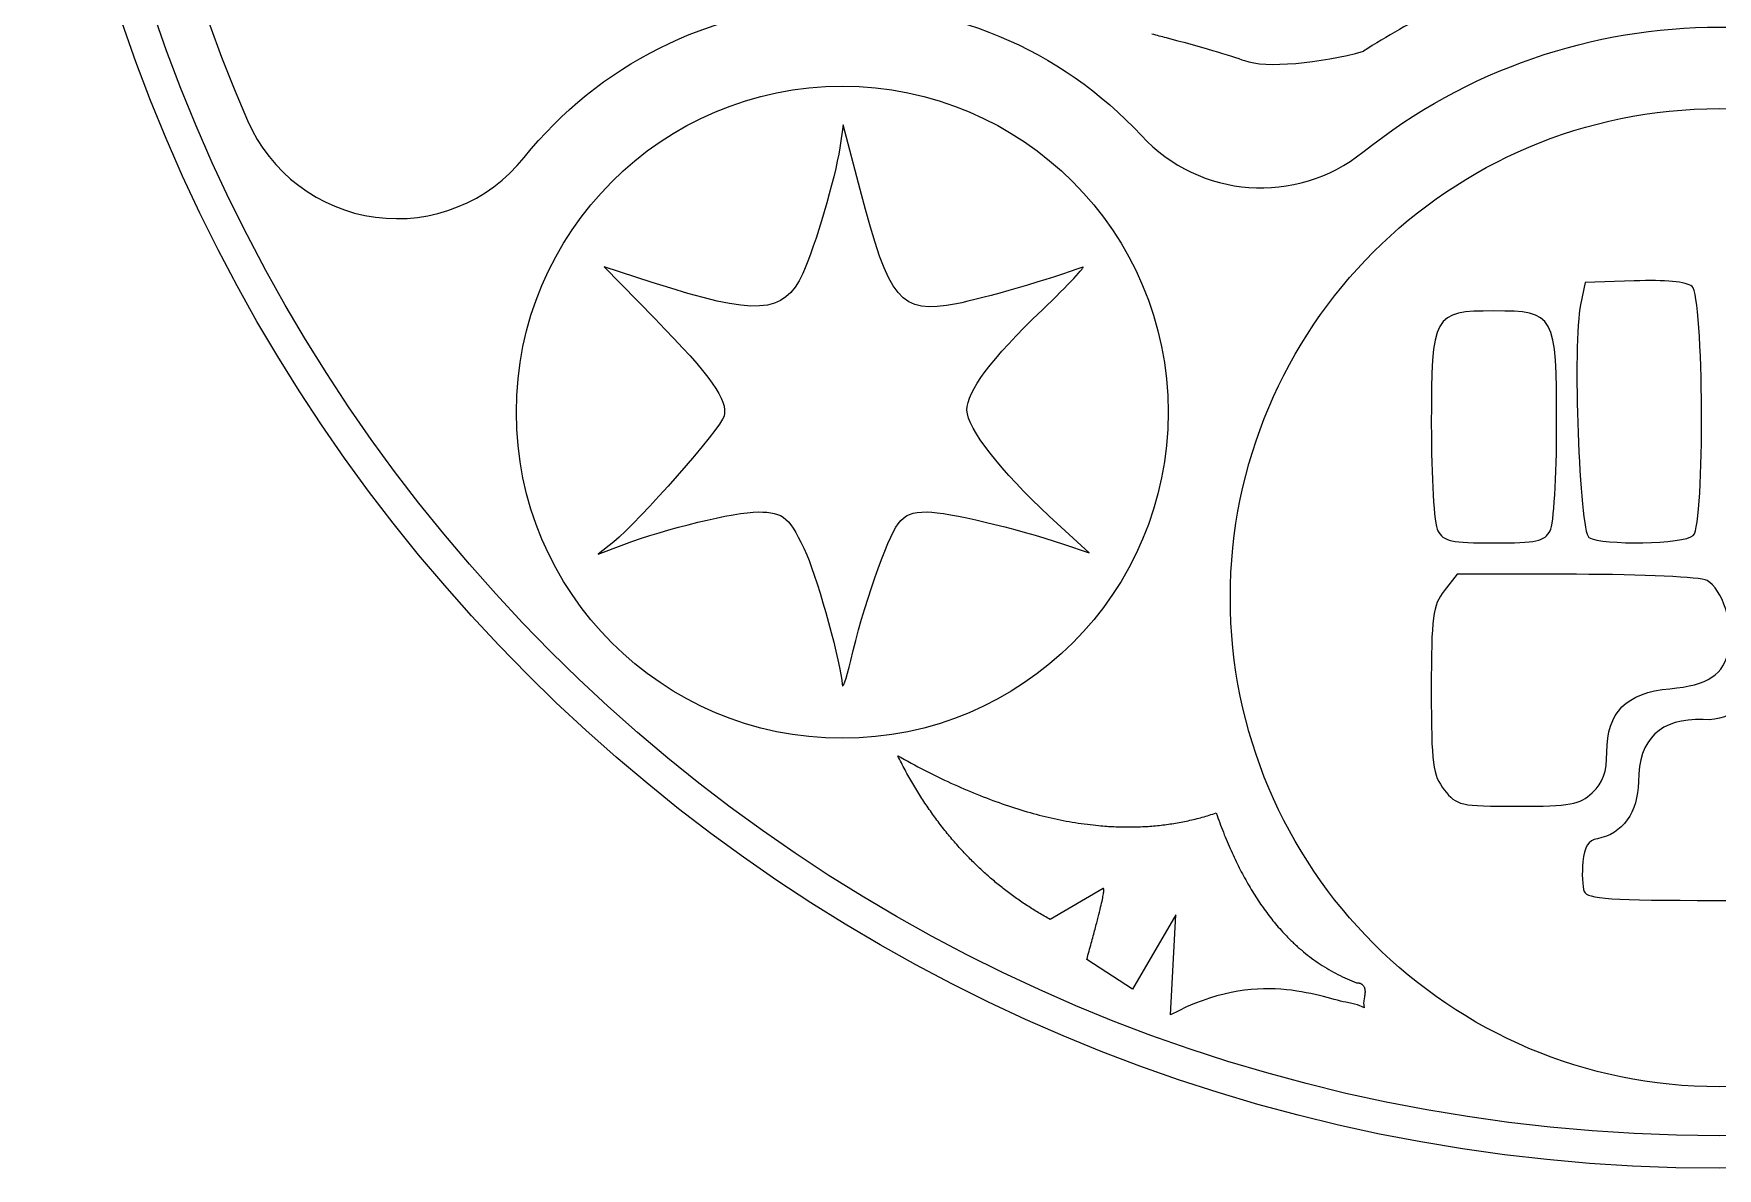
# Model space of a CAD drawing. Header units: millimetres. Extents: x -20.7 to 20.7, y -20.7 to 20.7.
# Drawn here: x -20.68 to -0.02, y -20.68 to -6.77 of the extents above; entities that cross this region are included whole.
import ezdxf

# ---------------------------------------------------------------- set-up
doc = ezdxf.new("R2010")
doc.units = ezdxf.units.MM
doc.layers.get('0').update_dxf_attribs({"linetype": 'CONTINUOUS'})

msp = doc.modelspace()

# ---------------------------------------------------------------- linework, layer by layer
for p, q in [((-10.751, -7.882), (-10.793, -8.164)), ((-10.751, -7.882), (-10.793, -8.164)), ((-10.751, -7.882), (-10.793, -8.164)), ((-10.543, -8.678), (-10.751, -7.882)), ((-10.543, -8.678), (-10.751, -7.882)), ((-10.543, -8.678), (-10.751, -7.882)), ((-13.686, -9.624), (-13.063, -10.261)), ((-13.095, -9.816), (-13.686, -9.624)), ((-13.686, -9.624), (-13.063, -10.261)), ((-13.095, -9.816), (-13.686, -9.624)), ((-13.686, -9.624), (-13.063, -10.261)), ((-13.095, -9.816), (-13.686, -9.624)), ((-1.644, -9.82), (-1.702, -10.09)), ((-1.644, -9.82), (-1.702, -10.09)), ((-1.644, -9.82), (-1.702, -10.09)), ((-1.043, -9.798), (-1.644, -9.82)), ((-1.043, -9.798), (-1.644, -9.82)), ((-1.043, -9.798), (-1.644, -9.82)), ((-7.733, -13.135), (-8.222, -12.684)), ((-7.733, -13.135), (-8.222, -12.684)), ((-7.733, -13.135), (-8.222, -12.684)), ((-13.566, -12.998), (-13.756, -13.15)), ((-13.566, -12.998), (-13.756, -13.15)), ((-13.566, -12.998), (-13.756, -13.15)), ((-13.756, -13.15), (-13.443, -13.032)), ((-13.756, -13.15), (-13.443, -13.032)), ((-13.756, -13.15), (-13.443, -13.032)), ((-8.049, -13.028), (-7.733, -13.135)), ((-8.049, -13.028), (-7.733, -13.135)), ((-8.049, -13.028), (-7.733, -13.135)), ((-3.215, -13.398), (-3.375, -13.6)), ((-3.215, -13.398), (-3.375, -13.6)), ((-3.215, -13.398), (-3.375, -13.6)), ((-1.754, -13.398), (-3.215, -13.398)), ((-1.754, -13.398), (-3.215, -13.398)), ((-1.754, -13.398), (-3.215, -13.398)), ((-7.561, -17.254), (-8.213, -17.631)), ((-6.671, -17.577), (-7.201, -18.486)), ((-6.734, -18.802), (-6.671, -17.577)), ((-7.201, -18.486), (-7.762, -18.123))]:
    msp.add_line(p, q)
msp.add_lwpolyline([(-7.091, -8.016, 0.393426), (-4.373, -8.219, -0.35083), (4.373, -8.219, 0.393426), (7.091, -8.016, -0.458612), (14.665, -8.285, 0.565024), (18.061, -7.83, 1.523453), (-18.061, -7.83, 0.565024), (-14.665, -8.285, -0.458612)], format="xyb", close=True)
for centre, radius in [((0, 0), 20.685), ((0, 0), 20.685), ((0, 0), 20.285), ((-10.762, -11.41), 4), ((0, -13.685), 6)]:
    msp.add_circle(centre, radius)
msp.add_arc((0, -13.685), 8, 115.6895, 123.0842)
msp.add_arc((0, -13.685), 8, 115.6895, 123.0842)
msp.add_arc((0, -13.685), 8, 115.6895, 123.0842)
msp.add_arc((0, -13.685), 8, 115.6895, 123.0842)
msp.add_arc((0, -13.685), 8, 115.6895, 123.0842)
msp.add_arc((0, -13.685), 8, 115.6895, 123.0842)
for points, degree in [([(-6.964, -6.766), (-6.906, -6.782), (-6.847, -6.798), (-6.789, -6.813)], 3), ([(-6.964, -6.766), (-6.906, -6.782), (-6.847, -6.798), (-6.789, -6.813)], 3), ([(-6.964, -6.766), (-6.906, -6.782), (-6.847, -6.798), (-6.789, -6.813)], 3), ([(-6.964, -6.766), (-6.906, -6.782), (-6.847, -6.798), (-6.789, -6.813)], 3), ([(-6.964, -6.766), (-6.906, -6.782), (-6.847, -6.798), (-6.789, -6.813)], 3), ([(-6.964, -6.766), (-6.906, -6.782), (-6.847, -6.798), (-6.789, -6.813)], 3), ([(-6.789, -6.813), (-6.407, -6.912), (-5.974, -7.039), (-5.827, -7.096)], 3), ([(-6.789, -6.813), (-6.407, -6.912), (-5.974, -7.039), (-5.827, -7.096)], 3), ([(-6.789, -6.813), (-6.407, -6.912), (-5.974, -7.039), (-5.827, -7.096)], 3), ([(-6.789, -6.813), (-6.407, -6.912), (-5.974, -7.039), (-5.827, -7.096)], 3), ([(-6.789, -6.813), (-6.407, -6.912), (-5.974, -7.039), (-5.827, -7.096)], 3), ([(-6.789, -6.813), (-6.407, -6.912), (-5.974, -7.039), (-5.827, -7.096)], 3), ([(-5.827, -7.096), (-5.577, -7.193), (-4.886, -7.127), (-4.367, -6.982)], 3), ([(-5.827, -7.096), (-5.577, -7.193), (-4.886, -7.127), (-4.367, -6.982)], 3), ([(-5.827, -7.096), (-5.577, -7.193), (-4.886, -7.127), (-4.367, -6.982)], 3), ([(-5.827, -7.096), (-5.577, -7.193), (-4.886, -7.127), (-4.367, -6.982)], 3), ([(-5.827, -7.096), (-5.577, -7.193), (-4.886, -7.127), (-4.367, -6.982)], 3), ([(-5.827, -7.096), (-5.577, -7.193), (-4.886, -7.127), (-4.367, -6.982)], 3), ([(-10.793, -8.164), (-10.852, -8.553), (-11.09, -9.36), (-11.248, -9.707)], 3), ([(-10.793, -8.164), (-10.852, -8.553), (-11.09, -9.36), (-11.248, -9.707)], 3), ([(-10.793, -8.164), (-10.852, -8.553), (-11.09, -9.36), (-11.248, -9.707)], 3), ([(-9.361, -10.079), (-10.055, -10.206), (-10.185, -10.052), (-10.543, -8.678)], 3), ([(-9.361, -10.079), (-10.055, -10.206), (-10.185, -10.052), (-10.543, -8.678)], 3), ([(-9.361, -10.079), (-10.055, -10.206), (-10.185, -10.052), (-10.543, -8.678)], 3), ([(-11.248, -9.707), (-11.477, -10.211), (-11.815, -10.231), (-13.095, -9.816)], 3), ([(-11.248, -9.707), (-11.477, -10.211), (-11.815, -10.231), (-13.095, -9.816)], 3), ([(-11.248, -9.707), (-11.477, -10.211), (-11.815, -10.231), (-13.095, -9.816)], 3), ([(-7.811, -9.628), (-8.164, -9.763), (-9.054, -10.022), (-9.361, -10.079)], 3), ([(-7.811, -9.628), (-8.164, -9.763), (-9.054, -10.022), (-9.361, -10.079)], 3), ([(-7.811, -9.628), (-8.164, -9.763), (-9.054, -10.022), (-9.361, -10.079)], 3), ([(-8.307, -10.152), (-7.988, -9.846), (-7.765, -9.61), (-7.811, -9.628)], 3), ([(-8.307, -10.152), (-7.988, -9.846), (-7.765, -9.61), (-7.811, -9.628)], 3), ([(-8.307, -10.152), (-7.988, -9.846), (-7.765, -9.61), (-7.811, -9.628)], 3), ([(-0.334, -9.865), (-0.402, -9.809), (-0.667, -9.784), (-1.043, -9.798)], 3), ([(-0.334, -9.865), (-0.402, -9.809), (-0.667, -9.784), (-1.043, -9.798)], 3), ([(-0.334, -9.865), (-0.402, -9.809), (-0.667, -9.784), (-1.043, -9.798)], 3), ([(-0.319, -12.921), (-0.175, -12.777), (-0.19, -9.985), (-0.334, -9.865)], 3), ([(-0.319, -12.921), (-0.175, -12.777), (-0.19, -9.985), (-0.334, -9.865)], 3), ([(-0.319, -12.921), (-0.175, -12.777), (-0.19, -9.985), (-0.334, -9.865)], 3), ([(-1.702, -10.09), (-1.803, -10.552), (-1.719, -12.869), (-1.599, -12.945)], 3), ([(-1.702, -10.09), (-1.803, -10.552), (-1.719, -12.869), (-1.599, -12.945)], 3), ([(-1.702, -10.09), (-1.803, -10.552), (-1.719, -12.869), (-1.599, -12.945)], 3), ([(-13.063, -10.261), (-12.369, -10.97), (-12.163, -11.26), (-12.213, -11.458)], 3), ([(-13.063, -10.261), (-12.369, -10.97), (-12.163, -11.26), (-12.213, -11.458)], 3), ([(-13.063, -10.261), (-12.369, -10.97), (-12.163, -11.26), (-12.213, -11.458)], 3), ([(-9.232, -11.386), (-9.232, -11.148), (-8.944, -10.764), (-8.307, -10.152)], 3), ([(-9.232, -11.386), (-9.232, -11.148), (-8.944, -10.764), (-8.307, -10.152)], 3), ([(-9.232, -11.386), (-9.232, -11.148), (-8.944, -10.764), (-8.307, -10.152)], 3), ([(-2.765, -10.167), (-3.512, -10.167), (-3.534, -10.207), (-3.534, -11.561)], 3), ([(-2.765, -10.167), (-3.512, -10.167), (-3.534, -10.207), (-3.534, -11.561)], 3), ([(-2.765, -10.167), (-3.512, -10.167), (-3.534, -10.207), (-3.534, -11.561)], 3), ([(-1.996, -11.561), (-1.996, -10.207), (-2.018, -10.167), (-2.765, -10.167)], 3), ([(-1.996, -11.561), (-1.996, -10.207), (-2.018, -10.167), (-2.765, -10.167)], 3), ([(-1.996, -11.561), (-1.996, -10.207), (-2.018, -10.167), (-2.765, -10.167)], 3), ([(-12.213, -11.458), (-12.248, -11.601), (-13.261, -12.753), (-13.566, -12.998)], 3), ([(-12.213, -11.458), (-12.248, -11.601), (-13.261, -12.753), (-13.566, -12.998)], 3), ([(-12.213, -11.458), (-12.248, -11.601), (-13.261, -12.753), (-13.566, -12.998)], 3), ([(-8.222, -12.684), (-8.815, -12.138), (-9.232, -11.602), (-9.232, -11.386)], 3), ([(-8.222, -12.684), (-8.815, -12.138), (-9.232, -11.602), (-9.232, -11.386)], 3), ([(-8.222, -12.684), (-8.815, -12.138), (-9.232, -11.602), (-9.232, -11.386)], 3), ([(-3.534, -11.561), (-3.534, -12.21), (-3.499, -12.781), (-3.455, -12.864)], 3), ([(-3.534, -11.561), (-3.534, -12.21), (-3.499, -12.781), (-3.455, -12.864)], 3), ([(-3.534, -11.561), (-3.534, -12.21), (-3.499, -12.781), (-3.455, -12.864)], 3), ([(-2.075, -12.864), (-2.031, -12.781), (-1.996, -12.21), (-1.996, -11.561)], 3), ([(-2.075, -12.864), (-2.031, -12.781), (-1.996, -12.21), (-1.996, -11.561)], 3), ([(-2.075, -12.864), (-2.031, -12.781), (-1.996, -12.21), (-1.996, -11.561)], 3), ([(-13.443, -13.032), (-12.929, -12.838), (-12.084, -12.633), (-11.796, -12.633)], 3), ([(-13.443, -13.032), (-12.929, -12.838), (-12.084, -12.633), (-11.796, -12.633)], 3), ([(-13.443, -13.032), (-12.929, -12.838), (-12.084, -12.633), (-11.796, -12.633)], 3), ([(-11.796, -12.633), (-11.477, -12.633), (-11.403, -12.699), (-11.199, -13.16)], 3), ([(-11.796, -12.633), (-11.477, -12.633), (-11.403, -12.699), (-11.199, -13.16)], 3), ([(-11.796, -12.633), (-11.477, -12.633), (-11.403, -12.699), (-11.199, -13.16)], 3), ([(-10.659, -14.455), (-10.513, -13.822), (-10.208, -12.944), (-10.078, -12.779)], 3), ([(-10.659, -14.455), (-10.513, -13.822), (-10.208, -12.944), (-10.078, -12.779)], 3), ([(-10.659, -14.455), (-10.513, -13.822), (-10.208, -12.944), (-10.078, -12.779)], 3), ([(-10.078, -12.779), (-9.987, -12.663), (-9.914, -12.633), (-9.718, -12.633)], 3), ([(-10.078, -12.779), (-9.987, -12.663), (-9.914, -12.633), (-9.718, -12.633)], 3), ([(-10.078, -12.779), (-9.987, -12.663), (-9.914, -12.633), (-9.718, -12.633)], 3), ([(-9.718, -12.633), (-9.469, -12.633), (-8.629, -12.832), (-8.049, -13.028)], 3), ([(-9.718, -12.633), (-9.469, -12.633), (-8.629, -12.832), (-8.049, -13.028)], 3), ([(-9.718, -12.633), (-9.469, -12.633), (-8.629, -12.832), (-8.049, -13.028)], 3), ([(-3.455, -12.864), (-3.386, -12.992), (-3.289, -13.013), (-2.765, -13.013)], 3), ([(-3.455, -12.864), (-3.386, -12.992), (-3.289, -13.013), (-2.765, -13.013)], 3), ([(-3.455, -12.864), (-3.386, -12.992), (-3.289, -13.013), (-2.765, -13.013)], 3), ([(-2.765, -13.013), (-2.241, -13.013), (-2.144, -12.992), (-2.075, -12.864)], 3), ([(-2.765, -13.013), (-2.241, -13.013), (-2.144, -12.992), (-2.075, -12.864)], 3), ([(-2.765, -13.013), (-2.241, -13.013), (-2.144, -12.992), (-2.075, -12.864)], 3), ([(-1.599, -12.945), (-1.44, -13.046), (-0.425, -13.027), (-0.319, -12.921)], 3), ([(-1.599, -12.945), (-1.44, -13.046), (-0.425, -13.027), (-0.319, -12.921)], 3), ([(-1.599, -12.945), (-1.44, -13.046), (-0.425, -13.027), (-0.319, -12.921)], 3), ([(-11.199, -13.16), (-11.053, -13.492), (-10.773, -14.512), (-10.764, -14.749)], 3), ([(-11.199, -13.16), (-11.053, -13.492), (-10.773, -14.512), (-10.764, -14.749)], 3), ([(-11.199, -13.16), (-11.053, -13.492), (-10.773, -14.512), (-10.764, -14.749)], 3), ([(-0.15, -13.474), (-0.23, -13.431), (-0.935, -13.398), (-1.754, -13.398)], 3), ([(-0.15, -13.474), (-0.23, -13.431), (-0.935, -13.398), (-1.754, -13.398)], 3), ([(-0.15, -13.474), (-0.23, -13.431), (-0.935, -13.398), (-1.754, -13.398)], 3), ([(-3.375, -13.6), (-3.518, -13.782), (-3.534, -13.908), (-3.534, -14.821)], 3), ([(-3.375, -13.6), (-3.518, -13.782), (-3.534, -13.908), (-3.534, -14.821)], 3), ([(-3.375, -13.6), (-3.518, -13.782), (-3.534, -13.908), (-3.534, -14.821)], 3), ([(0.122, -14.313), (0.184, -14.03), (0.035, -13.573), (-0.15, -13.474)], 3), ([(0.122, -14.313), (0.184, -14.03), (0.035, -13.573), (-0.15, -13.474)], 3), ([(0.122, -14.313), (0.184, -14.03), (0.035, -13.573), (-0.15, -13.474)], 3), ([(-10.764, -14.749), (-10.761, -14.822), (-10.714, -14.689), (-10.659, -14.455)], 3), ([(-10.764, -14.749), (-10.761, -14.822), (-10.714, -14.689), (-10.659, -14.455)], 3), ([(-10.764, -14.749), (-10.761, -14.822), (-10.714, -14.689), (-10.659, -14.455)], 3), ([(-0.606, -14.801), (-0.133, -14.758), (0.051, -14.635), (0.122, -14.313)], 3), ([(-0.606, -14.801), (-0.133, -14.758), (0.051, -14.635), (0.122, -14.313)], 3), ([(-0.606, -14.801), (-0.133, -14.758), (0.051, -14.635), (0.122, -14.313)], 3), ([(-3.534, -14.821), (-3.534, -15.734), (-3.518, -15.859), (-3.375, -16.041)], 3), ([(-3.534, -14.821), (-3.534, -15.734), (-3.518, -15.859), (-3.375, -16.041)], 3), ([(-3.534, -14.821), (-3.534, -15.734), (-3.518, -15.859), (-3.375, -16.041)], 3), ([(-1.38, -15.581), (-1.38, -15.09), (-1.142, -14.85), (-0.606, -14.801)], 3), ([(-1.38, -15.581), (-1.38, -15.09), (-1.142, -14.85), (-0.606, -14.801)], 3), ([(-1.38, -15.581), (-1.38, -15.09), (-1.142, -14.85), (-0.606, -14.801)], 3), ([(0.275, -15.012), (0.14, -15.139), (0.001, -15.189), (-0.196, -15.181)], 3), ([(0.275, -15.012), (0.14, -15.139), (0.001, -15.189), (-0.196, -15.181)], 3), ([(0.275, -15.012), (0.14, -15.139), (0.001, -15.189), (-0.196, -15.181)], 3), ([(-0.196, -15.181), (-0.725, -15.162), (-0.989, -15.414), (-0.993, -15.942)], 3), ([(-0.196, -15.181), (-0.725, -15.162), (-0.989, -15.414), (-0.993, -15.942)], 3), ([(-0.196, -15.181), (-0.725, -15.162), (-0.989, -15.414), (-0.993, -15.942)], 3), ([(-8.213, -17.631), (-9.412, -16.971), (-10.082, -15.624)], 2), ([(-10.082, -15.624), (-7.839, -16.885), (-6.174, -16.326)], 2), ([(-1.558, -16.077), (-1.426, -15.952), (-1.38, -15.825), (-1.38, -15.581)], 3), ([(-1.558, -16.077), (-1.426, -15.952), (-1.38, -15.825), (-1.38, -15.581)], 3), ([(-1.558, -16.077), (-1.426, -15.952), (-1.38, -15.825), (-1.38, -15.581)], 3), ([(-3.375, -16.041), (-3.222, -16.235), (-3.183, -16.244), (-2.476, -16.244)], 3), ([(-3.375, -16.041), (-3.222, -16.235), (-3.183, -16.244), (-2.476, -16.244)], 3), ([(-3.375, -16.041), (-3.222, -16.235), (-3.183, -16.244), (-2.476, -16.244)], 3), ([(-2.476, -16.244), (-1.822, -16.244), (-1.716, -16.224), (-1.558, -16.077)], 3), ([(-2.476, -16.244), (-1.822, -16.244), (-1.716, -16.224), (-1.558, -16.077)], 3), ([(-2.476, -16.244), (-1.822, -16.244), (-1.716, -16.224), (-1.558, -16.077)], 3), ([(-0.993, -15.942), (-0.996, -16.318), (-1.188, -16.586), (-1.496, -16.641)], 3), ([(-0.993, -15.942), (-0.996, -16.318), (-1.188, -16.586), (-1.496, -16.641)], 3), ([(-0.993, -15.942), (-0.996, -16.318), (-1.188, -16.586), (-1.496, -16.641)], 3), ([(-6.174, -16.326), (-5.597, -17.981), (-4.451, -18.408)], 2), ([(-1.496, -16.641), (-1.607, -16.661), (-1.656, -16.74), (-1.674, -16.925)], 3), ([(-1.496, -16.641), (-1.607, -16.661), (-1.656, -16.74), (-1.674, -16.925)], 3), ([(-1.496, -16.641), (-1.607, -16.661), (-1.656, -16.74), (-1.674, -16.925)], 3), ([(-1.674, -16.925), (-1.688, -17.066), (-1.68, -17.23), (-1.657, -17.29)], 3), ([(-1.674, -16.925), (-1.688, -17.066), (-1.68, -17.23), (-1.657, -17.29)], 3), ([(-1.674, -16.925), (-1.688, -17.066), (-1.68, -17.23), (-1.657, -17.29)], 3), ([(-7.762, -18.123), (-7.51, -17.225), (-7.561, -17.254)], 2), ([(-1.657, -17.29), (-1.624, -17.378), (-1.323, -17.398), (-0.045, -17.398)], 3), ([(-1.657, -17.29), (-1.624, -17.378), (-1.323, -17.398), (-0.045, -17.398)], 3), ([(-1.657, -17.29), (-1.624, -17.378), (-1.323, -17.398), (-0.045, -17.398)], 3), ([(-0.045, -17.398), (1.321, -17.398), (1.533, -17.382), (1.574, -17.276)], 3), ([(-0.045, -17.398), (1.321, -17.398), (1.533, -17.382), (1.574, -17.276)], 3), ([(-0.045, -17.398), (1.321, -17.398), (1.533, -17.382), (1.574, -17.276)], 3), ([(-4.581, -18.647), (-4.916, -18.589), (-5.658, -18.231), (-6.734, -18.802)], 3), ([(-4.451, -18.408), (-4.316, -18.41), (-4.357, -18.601)], 2), ([(-4.357, -18.601), (-4.397, -18.791), (-4.246, -18.705), (-4.581, -18.647)], 3)]:
    msp.add_open_spline(points, degree=degree)

doc.saveas('drawing.dxf')
